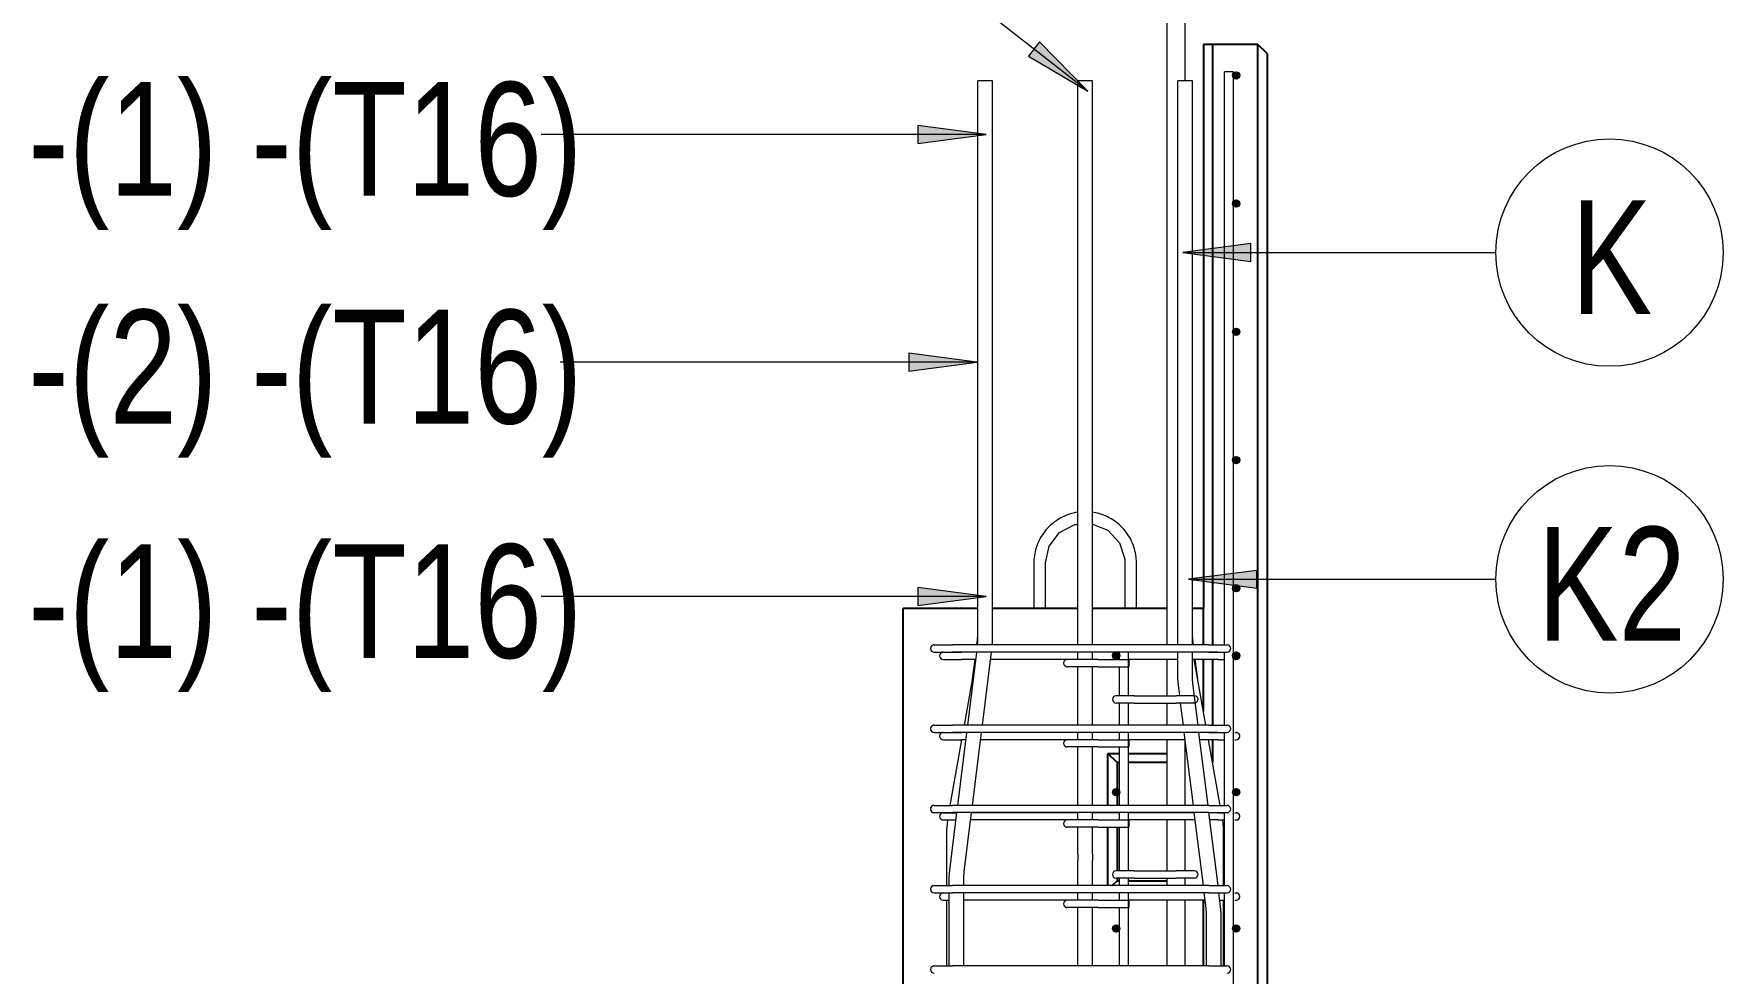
# Model space of a CAD drawing. Header units: millimetres. Extents: x -8986 to 3673, y -4076 to 6166.
# Drawn here: x -108 to 1749, y 2639 to 3672 of the extents above; entities that cross this region are included whole.
import ezdxf

# ---------------------------------------------------------------- set-up
doc = ezdxf.new("R2010")
doc.units = ezdxf.units.MM
for name, color, linetype, lineweight in [('A-GENM', 13, 'Continuous', 18), ('A-WALL', 113, 'Continuous', 25), ('S-RBAR', 171, 'Continuous', 18), ('S-RBAR-IDEN', 171, 'Continuous', 9)]:
    doc.layers.add(name, color=color, linetype=linetype, lineweight=lineweight)
doc.styles.add('Nirmala UI Semilight', font='NirmalaS.ttf', dxfattribs={"width": 0.8, "height": 125})

# ---------------------------------------------------------------- blocks, each defined once
blk = doc.blocks.new('12_7Ø_ Lifting Insert_COLUMN - 12_9Ø Lifting insert-V6-Elevation Right 1')
at = {"layer": 'A-GENM'}
for p, q in [((20208.2, 3090), (20208.2, 3040)), ((20220.9, 3040), (20220.9, 3090)), ((20308.2, 3090), (20308.2, 3040)), ((20320.9, 3040), (20320.9, 3090))]:
    blk.add_line(p, q, dxfattribs=at)
at = {"layer": 'A-GENM', "flags": 128}
for points in [[(20256.2, 3145.7), (20254, 3145.3), (20251.8, 3144.9), (20249.6, 3144.3), (20247.4, 3143.7), (20245.3, 3142.9), (20243.2, 3142.1), (20241.1, 3141.2), (20239.1, 3140.3), (20237.1, 3139.2), (20235.2, 3138.1), (20233.3, 3136.8), (20231.4, 3135.6), (20229.6, 3134.2), (20227.9, 3132.8), (20226.2, 3131.3), (20224.6, 3129.7), (20223, 3128.1), (20221.5, 3126.4), (20220.1, 3124.6), (20218.8, 3122.8), (20217.5, 3121), (20216.3, 3119), (20215.2, 3117.1), (20214.1, 3115.1), (20213.2, 3113.1), (20212.3, 3111), (20211.5, 3108.9), (20210.8, 3106.7), (20210.1, 3104.6), (20209.6, 3102.4), (20209.1, 3100.2), (20208.8, 3098), (20208.5, 3095.7), (20208.3, 3093.5), (20208.2, 3091.2), (20208.2, 3090)], [(20320.9, 3090), (20320.9, 3092.3), (20320.7, 3094.5), (20320.5, 3096.7), (20320.2, 3099), (20319.8, 3101.2), (20319.3, 3103.4), (20318.7, 3105.6), (20318.1, 3107.7), (20317.3, 3109.9), (20316.5, 3111.9), (20315.6, 3114), (20314.6, 3116), (20313.5, 3118), (20312.3, 3119.9), (20311.1, 3121.8), (20309.8, 3123.7), (20308.4, 3125.4), (20306.9, 3127.2), (20305.4, 3128.8), (20303.8, 3130.4), (20302.2, 3132), (20300.5, 3133.4), (20298.7, 3134.8), (20296.9, 3136.2), (20295, 3137.4), (20293.1, 3138.6), (20291.1, 3139.7), (20289.1, 3140.7), (20287.1, 3141.7), (20285, 3142.5), (20282.9, 3143.3), (20280.7, 3144), (20278.6, 3144.6), (20276.4, 3145.1), (20274.1, 3145.5), (20272.6, 3145.8)], [(20220.9, 3090), (20225, 3108.4), (20236.4, 3123.4), (20253.1, 3132.1), (20256.6, 3132.3)], [(20272.6, 3132.8), (20289.4, 3125.9), (20302.2, 3112.1), (20308, 3094.2), (20308.2, 3090)]]:
    blk.add_lwpolyline(points, dxfattribs=at)
blk = doc.blocks.new('M_Rebar Tag_rfa MARK - ARROW-794226-Elevation Right 1')
at = {"layer": 'S-RBAR-IDEN'}
blk.add_circle((20841, 4222), 125, dxfattribs=at)

msp = doc.modelspace()

# ---------------------------------------------------------------- hatches: boundary and pattern name
at = {"layer": 'S-RBAR'}
h = msp.add_hatch(color=256, dxfattribs=at)
edge = h.paths.add_edge_path()
edge.add_arc((1213.97995, 3626), 4, 0, 360)
for points in [[(1213.97995, 3622), (1217.97995, 3626), (1213.97995, 3630), (1209.97995, 3626)], [(1213.97995, 3481.03296), (1217.97995, 3485.03296), (1213.97995, 3489.03296), (1209.97995, 3485.03296)], [(1213.97995, 3340.06591), (1217.97995, 3344.06591), (1213.97995, 3348.06591), (1209.97995, 3344.06591)], [(1213.97995, 3199.09887), (1217.97995, 3203.09887), (1213.97995, 3207.09887), (1209.97995, 3203.09887)], [(1213.97995, 3058.13183), (1217.97995, 3062.13183), (1213.97995, 3066.13183), (1209.97995, 3062.13183)], [(1081.97995, 2984), (1085.97995, 2988), (1081.97995, 2992), (1077.97995, 2988)], [(1213.97995, 2984), (1217.97995, 2988), (1213.97995, 2992), (1209.97995, 2988), (1211.8256, 2986.15435)], [(1081.97995, 2834.03448), (1085.97995, 2838.03448), (1081.97995, 2842.03448), (1077.97995, 2838.03448)], [(1213.97995, 2834.03448), (1217.97995, 2838.03448), (1213.97995, 2842.03448), (1209.97995, 2838.03448), (1211.8256, 2836.18883)], [(1081.97995, 2684.06897), (1085.97995, 2688.06897), (1081.97995, 2692.06897), (1077.97995, 2688.06897)], [(1213.97995, 2684.06897), (1217.97995, 2688.06897), (1213.97995, 2692.06897), (1209.97995, 2688.06897)]]:
    msp.add_hatch(color=256, dxfattribs=at).paths.add_polyline_path(points)
h = msp.add_hatch(color=256, dxfattribs=at)
edge = h.paths.add_edge_path()
edge.add_arc((1213.97995, 3485.03296), 4, 0, 360)
h = msp.add_hatch(color=256, dxfattribs=at)
edge = h.paths.add_edge_path()
edge.add_arc((1213.97995, 3344.06591), 4, 0, 360)
h = msp.add_hatch(color=256, dxfattribs=at)
edge = h.paths.add_edge_path()
edge.add_arc((1213.97995, 3203.09887), 4, 0, 360)
h = msp.add_hatch(color=256, dxfattribs=at)
edge = h.paths.add_edge_path()
edge.add_arc((1213.97995, 3062.13183), 4, 0, 360)
h = msp.add_hatch(color=256, dxfattribs=at)
edge = h.paths.add_edge_path()
edge.add_arc((1081.97995, 2988), 4, 0, 360)
h = msp.add_hatch(color=256, dxfattribs=at)
edge = h.paths.add_edge_path()
edge.add_arc((1213.97995, 2988), 4, 0, 360)
h = msp.add_hatch(color=256, dxfattribs=at)
edge = h.paths.add_edge_path()
edge.add_arc((1081.97995, 2838.03448), 4, 0, 360)
h = msp.add_hatch(color=256, dxfattribs=at)
edge = h.paths.add_edge_path()
edge.add_arc((1213.97995, 2838.03448), 4, 0, 360)
h = msp.add_hatch(color=256, dxfattribs=at)
edge = h.paths.add_edge_path()
edge.add_arc((1081.97995, 2688.06897), 4, 0, 360)
h = msp.add_hatch(color=256, dxfattribs=at)
edge = h.paths.add_edge_path()
edge.add_arc((1213.97995, 2688.06897), 4, 0, 360)
at = {"layer": 'S-RBAR-IDEN'}
for points in [[(1050.77818, 3608.73576), (997.81195, 3662.74569), (985.63793, 3647.19668)], [(939.0167, 3560.99457), (864.0167, 3570.8685), (864.0167, 3551.12063)], [(1155.20068, 3431.1508), (1230.20068, 3421.27687), (1230.20068, 3441.02474)], [(929.00433, 3310.68516), (854.00433, 3320.5591), (854.00433, 3300.81123)], [(1161.73049, 3072.01122), (1236.73049, 3062.13729), (1236.73049, 3081.88516)], [(939.0167, 3052.97786), (864.0167, 3062.8518), (864.0167, 3043.10392)]]:
    msp.add_hatch(color=256, dxfattribs=at).paths.add_polyline_path(points)

# ---------------------------------------------------------------- linework, layer by layer
at = {"layer": 'A-WALL'}
for p, q in [((1237.97737, 3660), (1177.97995, 3660)), ((1177.97995, 3660), (1177.97995, 3040)), ((1187.97995, 3660), (1187.97995, 3000)), ((1237.97737, -1395), (1237.97737, 3660)), ((1247.97995, 3650), (1237.97823, 3660.00172)), ((1247.97995, 3650), (1247.97995, -1395)), ((847.97995, -383.75), (847.97995, 3040)), ((929.97995, 3040), (847.97995, 3040)), ((1039.97995, 3040), (945.97995, 3040)), ((1137.97995, 3040), (1055.97995, 3040)), ((1177.97995, 3040), (1165.97995, 3040)), ((1177.97995, 3000), (1177.97995, 3040)), ((1177.97995, 2926.97346), (1177.97995, 2983.93359)), ((1187.97995, 2983.93359), (1187.97995, 2911.75)), ((1073.06285, 2823.5), (1073.06285, 2880.40733)), ((1073.06285, 2880.40733), (1085.78092, 2880.40733)), ((1082.97995, 2870.49023), (1073.06285, 2880.40733)), ((1095.78092, 2880.40733), (1137.97995, 2880.40733)), ((1187.97995, 2895.68359), (1187.97995, 2870.26064)), ((1082.97995, 2870.49023), (1082.97995, 2823.5)), ((1085.78092, 2870.49023), (1082.97995, 2870.49023)), ((1137.97995, 2870.49023), (1095.78092, 2870.49023)), ((1073.06285, 2735.25), (1073.06285, 2799.43359)), ((1082.97995, 2799.43359), (1082.97995, 2751.5)), ((1077.73972, 2735.25), (1082.97995, 2740.49023)), ((1082.97995, 2743.5), (1082.97995, 2740.49023)), ((1082.97995, 2740.49023), (1085.78092, 2740.49023)), ((1095.78092, 2740.49023), (1137.97995, 2740.49023)), ((1177.97995, 2647), (1177.97995, 2719.18359))]:
    msp.add_line(p, q, dxfattribs=at)
at = {"layer": 'S-RBAR'}
for p, q in [((1137.97995, 3000), (1137.97995, 4720)), ((1157.97995, 3620), (1157.97995, 4720)), ((1210.97995, 3630), (1200.97995, 3630)), ((1200.97995, 3000), (1200.97995, 3630)), ((1213.97995, 3630), (1209.97995, 3626)), ((1209.97995, 3626), (1213.97995, 3622)), ((1210.97995, 2177.93359), (1210.97995, 3630)), ((1217.97995, 3626), (1213.97995, 3630)), ((1213.97995, 3622), (1217.97995, 3626)), ((945.97995, 3620), (929.97995, 3620)), ((929.97995, 3003.21528), (929.97995, 3620)), ((945.97995, 3003.21528), (945.97995, 3620)), ((1055.97995, 3620), (1039.97995, 3620)), ((1039.97995, 3000), (1039.97995, 3620)), ((1055.97995, 3000), (1055.97995, 3620)), ((1165.97995, 3620), (1149.97995, 3620)), ((1149.97995, 3000), (1149.97995, 3620)), ((1165.97995, 3000), (1165.97995, 3620)), ((1213.97995, 3489.03296), (1209.97995, 3485.03296)), ((1209.97995, 3485.03296), (1213.97995, 3481.03296)), ((1217.97995, 3485.03296), (1213.97995, 3489.03296)), ((1213.97995, 3481.03296), (1217.97995, 3485.03296)), ((1213.97995, 3348.06591), (1209.97995, 3344.06591)), ((1209.97995, 3344.06591), (1213.97995, 3340.06591)), ((1217.97995, 3344.06591), (1213.97995, 3348.06591)), ((1213.97995, 3340.06591), (1217.97995, 3344.06591)), ((1213.97995, 3207.09887), (1209.97995, 3203.09887)), ((1209.97995, 3203.09887), (1213.97995, 3199.09887)), ((1217.97995, 3203.09887), (1213.97995, 3207.09887)), ((1213.97995, 3199.09887), (1217.97995, 3203.09887)), ((1213.97995, 3066.13183), (1209.97995, 3062.13183)), ((1217.97995, 3062.13183), (1213.97995, 3066.13183)), ((1209.97995, 3062.13183), (1213.97995, 3058.13183)), ((1213.97995, 3058.13183), (1217.97995, 3062.13183)), ((929.61172, 3005.50095), (929.97851, 3011.08246)), ((929.97851, 3011.08246), (929.97995, 3011.45708)), ((1165.9814, 3011.08246), (1165.97995, 3011.45708)), ((1166.34819, 3005.50095), (1165.9814, 3011.08246)), ((881.97995, 3000), (901.97995, 3000)), ((881.97995, 2992), (901.97995, 2992)), ((891.97995, 2991.93359), (897.83782, 2991.93359)), ((891.97995, 2991.93359), (897.83782, 2991.93359)), ((897.83782, 2991.93359), (911.97995, 2991.93359)), ((1183.97995, 3000), (901.97995, 3000)), ((1183.97995, 2992), (901.97995, 2992)), ((928.88476, 2991.93359), (911.97995, 2991.93359)), ((918.95027, 2911.75), (928.88476, 2991.42868)), ((928.92585, 3000), (929.61172, 3005.50095)), ((929.79183, 3000), (929.97851, 3002.84066)), ((929.97851, 3002.84066), (929.97995, 3003.21528)), ((935.07415, 2911.75), (945.07988, 2992)), ((1039.97995, 2991.93359), (945.0716, 2991.93359)), ((945.78095, 3000), (945.97995, 3003.21528)), ((945.97995, 3000), (945.97995, 3003.21528)), ((1039.97995, 2983.93359), (1039.97995, 2992)), ((1055.97995, 2983.93359), (1055.97995, 2992)), ((1085.78092, 2991.93359), (1055.97995, 2991.93359)), ((1081.97995, 2992), (1077.97995, 2988)), ((1085.97995, 2988), (1081.97995, 2992)), ((1085.78092, 2983.93359), (1085.78092, 2992)), ((1095.78092, 2944), (1095.78092, 2992)), ((1149.97995, 2991.93359), (1095.78092, 2991.93359)), ((1149.97995, 2963.49947), (1149.97995, 2992)), ((1165.97995, 2963.49947), (1165.97995, 2992)), ((1193.97995, 2991.93359), (1165.97995, 2991.93359)), ((1167.03406, 3000), (1166.34819, 3005.50095)), ((1183.97995, 3000), (1203.97995, 3000)), ((1183.97995, 2992), (1203.97995, 2992)), ((1193.97995, 2991.93359), (1201.56063, 2991.93359)), ((1200.97995, 2911.75), (1200.97995, 2992)), ((1213.97995, 2992), (1209.97995, 2988)), ((1212.38378, 2991.93359), (1213.97995, 2991.93359)), ((1217.97995, 2988), (1213.97995, 2992)), ((891.97995, 2983.93359), (911.97995, 2983.93359)), ((891.97995, 2983.93359), (911.97995, 2983.93359)), ((927.95026, 2983.93359), (911.97995, 2983.93359)), ((915.29565, 2911.75), (927.7733, 2982.5143)), ((924.26484, 2962.61683), (926.92266, 2983.93359)), ((943.60038, 2980.13381), (944.27039, 2983.93359)), ((1028.27411, 2983.93359), (944.07415, 2983.93359)), ((1062.41624, 2983.93359), (1028.27411, 2983.93359)), ((1062.41624, 2975.93359), (1028.27411, 2975.93359)), ((1039.97995, 2964.78959), (1039.97995, 2975.93359)), ((1055.97995, 2964.78959), (1055.97995, 2975.93359)), ((1062.41624, 2983.93359), (1095.68829, 2983.93359)), ((1062.41624, 2975.93359), (1095.68829, 2975.93359)), ((1077.97995, 2988), (1081.97995, 2984)), ((1081.97995, 2984), (1085.97995, 2988)), ((1085.78092, 2944), (1085.78092, 2975.93359)), ((1149.97995, 2983.93359), (1096.35737, 2983.93359)), ((1096.35737, 2975.93359), (1096.35737, 2983.93359)), ((1137.97995, 2944), (1137.97995, 2983.93359)), ((1193.97995, 2983.93359), (1165.97995, 2983.93359)), ((1180.66426, 2911.75), (1167.93634, 2983.93359)), ((1171.69506, 2962.61683), (1169.03725, 2983.93359)), ((1193.97995, 2983.93359), (1201.56063, 2983.93359)), ((1209.97995, 2988), (1211.8256, 2986.15435)), ((1211.8256, 2986.15435), (1213.97995, 2984)), ((1212.38378, 2983.93359), (1213.97995, 2983.93359)), ((1213.97995, 2984), (1217.97995, 2988)), ((1039.97995, 2957.84366), (1039.97995, 2964.78959)), ((1039.97995, 2911.75), (1039.97995, 2957.84366)), ((1055.97995, 2957.84366), (1055.97995, 2964.78959)), ((1055.97995, 2911.75), (1055.97995, 2957.84366)), ((1150.22554, 2959.53161), (1149.97995, 2963.49947)), ((1150.47112, 2955.56375), (1150.22554, 2959.53161)), ((1151.91291, 2944), (1150.47112, 2955.56375)), ((1165.9814, 2963.12485), (1165.97995, 2963.49947)), ((1166.34819, 2957.54333), (1165.9814, 2963.12485)), ((1172.05779, 2911.75), (1166.34819, 2957.54333)), ((1101.91549, 2944), (1081.91549, 2944)), ((1101.91549, 2936), (1081.91549, 2936)), ((1085.78092, 2911.75), (1085.78092, 2936)), ((1095.78092, 2911.75), (1095.78092, 2936)), ((1101.91549, 2944), (1148.04402, 2944)), ((1101.91549, 2936), (1148.04402, 2936)), ((1137.97995, 2911.75), (1137.97995, 2936)), ((1168.04402, 2944), (1148.04402, 2944)), ((1168.04402, 2936), (1148.04402, 2936)), ((1155.93391, 2911.75), (1152.91037, 2936)), ((881.97995, 2911.75), (901.97995, 2911.75)), ((881.97995, 2903.75), (901.97995, 2903.75)), ((891.97995, 2903.68359), (897.83782, 2903.68359)), ((891.97995, 2903.68359), (897.83782, 2903.68359)), ((897.83782, 2903.68359), (911.97995, 2903.68359)), ((1183.97995, 2911.75), (901.97995, 2911.75)), ((1183.97995, 2903.75), (901.97995, 2903.75)), ((907.94708, 2823.5), (917.95281, 2903.75)), ((917.94453, 2903.68359), (911.97995, 2903.68359)), ((924.07096, 2823.5), (934.0767, 2903.75)), ((1039.97995, 2903.68359), (934.06842, 2903.68359)), ((1039.97995, 2895.68359), (1039.97995, 2903.75)), ((1055.97995, 2895.68359), (1055.97995, 2903.75)), ((1085.78092, 2903.68359), (1055.97995, 2903.68359)), ((1085.78092, 2895.68359), (1085.78092, 2903.75)), ((1095.78092, 2823.5), (1095.78092, 2903.75)), ((1156.93964, 2903.68359), (1095.78092, 2903.68359)), ((1166.93709, 2823.5), (1156.93136, 2903.75)), ((1183.06098, 2823.5), (1173.05525, 2903.75)), ((1193.97995, 2903.68359), (1173.06353, 2903.68359)), ((1183.97995, 2911.75), (1203.97995, 2911.75)), ((1183.97995, 2903.75), (1203.97995, 2903.75)), ((1193.97995, 2903.68359), (1201.56063, 2903.68359)), ((1200.97995, 2823.5), (1200.97995, 2903.75)), ((1212.38378, 2903.68359), (1213.97995, 2903.68359)), ((891.97995, 2895.68359), (911.97995, 2895.68359)), ((891.97995, 2895.68359), (911.97995, 2895.68359)), ((899.73479, 2823.5), (912.4627, 2895.68359)), ((916.94707, 2895.68359), (911.97995, 2895.68359)), ((1028.27411, 2895.68359), (933.07096, 2895.68359)), ((1062.41624, 2895.68359), (1028.27411, 2895.68359)), ((1062.41624, 2887.68359), (1028.27411, 2887.68359)), ((1039.97995, 2823.5), (1039.97995, 2887.68359)), ((1055.97995, 2823.5), (1055.97995, 2887.68359)), ((1062.41624, 2895.68359), (1095.68829, 2895.68359)), ((1062.41624, 2887.68359), (1095.68829, 2887.68359)), ((1085.78092, 2823.5), (1085.78092, 2887.68359)), ((1157.9371, 2895.68359), (1096.35737, 2895.68359)), ((1096.35737, 2887.68359), (1096.35737, 2895.68359)), ((1137.97995, 2823.5), (1137.97995, 2895.68359)), ((1157.97995, 2823.5), (1157.97995, 2895.33989)), ((1193.97995, 2895.68359), (1174.06098, 2895.68359)), ((1196.22512, 2823.5), (1183.4972, 2895.68359)), ((1193.97995, 2895.68359), (1201.56063, 2895.68359)), ((1212.38378, 2895.68359), (1213.97995, 2895.68359)), ((1081.97995, 2842.03448), (1077.97995, 2838.03448)), ((1085.97995, 2838.03448), (1081.97995, 2842.03448)), ((1213.97995, 2842.03448), (1209.97995, 2838.03448)), ((1217.97995, 2838.03448), (1213.97995, 2842.03448)), ((881.97995, 2823.5), (901.97995, 2823.5)), ((1183.97995, 2823.5), (901.97995, 2823.5)), ((1077.97995, 2838.03448), (1081.97995, 2834.03448)), ((1081.97995, 2834.03448), (1085.97995, 2838.03448)), ((1183.97995, 2823.5), (1203.97995, 2823.5)), ((1209.97995, 2838.03448), (1211.8256, 2836.18883)), ((1211.8256, 2836.18883), (1213.97995, 2834.03448)), ((1213.97995, 2834.03448), (1217.97995, 2838.03448)), ((881.97995, 2815.5), (901.97995, 2815.5)), ((891.97995, 2815.43359), (897.83782, 2815.43359)), ((891.97995, 2815.43359), (897.83782, 2815.43359)), ((891.97995, 2807.43359), (905.40043, 2807.43359)), ((891.97995, 2807.43359), (905.40043, 2807.43359)), ((896.70918, 2806.34092), (896.90185, 2807.43359)), ((897.83782, 2815.43359), (906.86687, 2815.43359)), ((899.07834, 2752.36913), (906.94962, 2815.5)), ((1183.97995, 2815.5), (901.97995, 2815.5)), ((914.95541, 2750.38955), (923.07351, 2815.5)), ((1028.27411, 2807.43359), (922.06777, 2807.43359)), ((1039.97995, 2815.43359), (923.06523, 2815.43359)), ((1062.41624, 2807.43359), (1028.27411, 2807.43359)), ((1039.97995, 2807.43359), (1039.97995, 2815.5)), ((1055.97995, 2807.43359), (1055.97995, 2815.5)), ((1085.78092, 2815.43359), (1055.97995, 2815.43359)), ((1062.41624, 2807.43359), (1095.68829, 2807.43359)), ((1085.78092, 2807.43359), (1085.78092, 2815.5)), ((1095.78092, 2751.5), (1095.78092, 2815.5)), ((1167.94283, 2815.43359), (1095.78092, 2815.43359)), ((1168.94028, 2807.43359), (1096.35737, 2807.43359)), ((1096.35737, 2799.43359), (1096.35737, 2807.43359)), ((1137.97995, 2751.5), (1137.97995, 2807.43359)), ((1157.97995, 2751.5), (1157.97995, 2807.43359)), ((1177.94028, 2735.25), (1167.93455, 2815.5)), ((1183.97995, 2815.5), (1203.97995, 2815.5)), ((1194.06417, 2735.25), (1184.05843, 2815.5)), ((1193.97995, 2815.43359), (1184.06671, 2815.43359)), ((1193.97995, 2807.43359), (1185.06417, 2807.43359)), ((1193.97995, 2815.43359), (1201.56063, 2815.43359)), ((1193.97995, 2807.43359), (1201.56063, 2807.43359)), ((1199.25072, 2806.34092), (1199.05806, 2807.43359)), ((1200.97995, 2735.25), (1200.97995, 2815.5)), ((1212.38378, 2815.43359), (1213.97995, 2815.43359)), ((1212.38378, 2807.43359), (1213.97995, 2807.43359)), ((895.97995, 2735.25), (895.97995, 2798.00581)), ((1062.41624, 2799.43359), (1028.27411, 2799.43359)), ((1039.97995, 2769.95173), (1039.97995, 2799.43359)), ((1055.97995, 2769.95173), (1055.97995, 2799.43359)), ((1062.41624, 2799.43359), (1095.68829, 2799.43359)), ((1085.78092, 2751.5), (1085.78092, 2799.43359)), ((1199.97995, 2735.25), (1199.97995, 2798.00581)), ((1039.97995, 2769.95173), (1039.97995, 2763.00581)), ((1055.97995, 2769.95173), (1055.97995, 2763.00581)), ((898.83276, 2748.40127), (899.07834, 2752.36913)), ((914.58717, 2744.43341), (914.91099, 2750.02158)), ((914.91099, 2750.02158), (914.95541, 2750.38955)), ((1039.97995, 2735.25), (1039.97995, 2763.00581)), ((1055.97995, 2735.25), (1055.97995, 2763.00581)), ((1101.91549, 2751.5), (1081.91549, 2751.5)), ((1101.91549, 2751.5), (1148.04402, 2751.5)), ((1168.04402, 2751.5), (1148.04402, 2751.5)), ((881.97995, 2735.25), (901.97995, 2735.25)), ((898.58717, 2744.43341), (898.83276, 2748.40127)), ((898.58717, 2735.25), (898.58717, 2744.43341)), ((1183.97995, 2735.25), (901.97995, 2735.25)), ((914.58717, 2735.25), (914.58717, 2744.43341)), ((1101.91549, 2743.5), (1081.91549, 2743.5)), ((1085.78092, 2735.25), (1085.78092, 2743.5)), ((1095.78092, 2735.25), (1095.78092, 2743.5)), ((1101.91549, 2743.5), (1148.04402, 2743.5)), ((1137.97995, 2735.25), (1137.97995, 2743.5)), ((1168.04402, 2743.5), (1148.04402, 2743.5)), ((1157.97995, 2735.25), (1157.97995, 2743.5)), ((1183.97995, 2735.25), (1203.97995, 2735.25)), ((881.97995, 2727.25), (901.97995, 2727.25)), ((891.97995, 2727.18359), (897.83782, 2727.18359)), ((891.97995, 2727.18359), (897.83782, 2727.18359)), ((891.97995, 2719.18359), (898.43843, 2719.18359)), ((891.97995, 2719.18359), (898.43843, 2719.18359)), ((895.97995, 2647), (895.97995, 2719.18359)), ((897.83782, 2727.18359), (898.49353, 2727.18359)), ((898.58717, 2647), (898.58717, 2727.25)), ((1183.97995, 2727.25), (901.97995, 2727.25)), ((914.58717, 2647), (914.58717, 2727.25)), ((1039.97995, 2727.18359), (914.58717, 2727.18359)), ((1028.27411, 2719.18359), (914.58717, 2719.18359)), ((1062.41624, 2719.18359), (1028.27411, 2719.18359)), ((1039.97995, 2719.18359), (1039.97995, 2727.25)), ((1055.97995, 2719.18359), (1055.97995, 2727.25)), ((1085.78092, 2727.18359), (1055.97995, 2727.18359)), ((1062.41624, 2719.18359), (1095.68829, 2719.18359)), ((1085.78092, 2719.18359), (1085.78092, 2727.25)), ((1095.78092, 2647), (1095.78092, 2727.25)), ((1178.94602, 2727.18359), (1095.78092, 2727.18359)), ((1179.94347, 2719.18359), (1096.35737, 2719.18359)), ((1096.35737, 2711.18359), (1096.35737, 2719.18359)), ((1137.97995, 2647), (1137.97995, 2719.18359)), ((1157.97995, 2647), (1157.97995, 2719.18359)), ((1181.0045, 2710.67374), (1178.93774, 2727.25)), ((1183.97995, 2727.25), (1203.97995, 2727.25)), ((1196.88156, 2712.65332), (1195.06162, 2727.25)), ((1195.18984, 2727.18359), (1201.56063, 2727.18359)), ((1196.29329, 2719.18359), (1201.56063, 2719.18359)), ((1197.12715, 2708.68546), (1196.88156, 2712.65332)), ((1199.97995, 2647), (1199.97995, 2719.18359)), ((1200.97995, 2647), (1200.97995, 2727.25)), ((1212.38378, 2727.18359), (1213.97995, 2727.18359)), ((1212.38378, 2719.18359), (1213.97995, 2719.18359)), ((1062.41624, 2711.18359), (1028.27411, 2711.18359)), ((1039.97995, 2647), (1039.97995, 2711.18359)), ((1055.97995, 2647), (1055.97995, 2711.18359)), ((1062.41624, 2711.18359), (1095.68829, 2711.18359)), ((1085.78092, 2647), (1085.78092, 2711.18359)), ((1181.04891, 2710.30577), (1181.0045, 2710.67374)), ((1181.37273, 2704.7176), (1181.04891, 2710.30577)), ((1181.37273, 2647), (1181.37273, 2704.7176)), ((1197.37273, 2704.7176), (1197.12715, 2708.68546)), ((1197.37273, 2647), (1197.37273, 2704.7176)), ((1081.97995, 2692.06897), (1077.97995, 2688.06897)), ((1077.97995, 2688.06897), (1081.97995, 2684.06897)), ((1085.97995, 2688.06897), (1081.97995, 2692.06897)), ((1081.97995, 2684.06897), (1085.97995, 2688.06897)), ((1213.97995, 2692.06897), (1209.97995, 2688.06897)), ((1209.97995, 2688.06897), (1213.97995, 2684.06897)), ((1217.97995, 2688.06897), (1213.97995, 2692.06897)), ((1213.97995, 2684.06897), (1217.97995, 2688.06897)), ((881.97995, 2647), (901.97995, 2647)), ((1183.97995, 2647), (901.97995, 2647)), ((1183.97995, 2647), (1203.97995, 2647))]:
    msp.add_line(p, q, dxfattribs=at)
for centre in [(1213.97995, 3626), (1213.97995, 3485.03296), (1213.97995, 3344.06591), (1213.97995, 3203.09887), (1213.97995, 3062.13183), (1081.97995, 2988), (1213.97995, 2988), (1081.97995, 2838.03448), (1213.97995, 2838.03448), (1081.97995, 2688.06897), (1213.97995, 2688.06897)]:
    msp.add_circle(centre, 4, dxfattribs=at)
for centre, radius, start, end in [((881.97995, 2996), 4, 90, 270), ((881.97995, 2996), 4, 122.03570238, 165), ((881.97995, 2996), 4, 122.03570238, 165), ((881.97995, 2996), 4, 195, 240), ((881.97995, 2996), 4, 195, 240), ((881.97995, 2996), 4, 90, 105), ((881.97995, 2996), 4, 90, 105), ((891.97995, 2987.93359), 4, 90, 270), ((891.97995, 2987.93359), 4, 90, 270), ((891.97995, 2987.93359), 4, 120, 165), ((891.97995, 2987.93359), 4, 90, 105), ((1203.97995, 2996), 4, 270, 90), ((1213.97995, 2987.93359), 4, 75, 90), ((1213.97995, 2987.93359), 4, 270, 90), ((1213.97995, 2987.93359), 4, 15, 60), ((891.97995, 2987.93359), 4, 195, 240), ((1028.27411, 2979.93359), 4, 90, 270), ((1028.27411, 2979.93359), 4, 120, 165), ((1028.27411, 2979.93359), 4, 195, 240), ((1028.27411, 2979.93359), 4, 255, 270), ((1213.97995, 2987.93359), 4, 300, 345), ((1081.91549, 2940), 4, 90, 270), ((1168.04402, 2940), 4, 270, 90), ((881.97995, 2907.75), 4, 90, 270), ((881.97995, 2907.75), 4, 120, 165), ((881.97995, 2907.75), 4, 120, 165), ((881.97995, 2907.75), 4, 195, 240), ((881.97995, 2907.75), 4, 195, 240), ((881.97995, 2907.75), 4, 90, 105), ((881.97995, 2907.75), 4, 90, 105), ((891.97995, 2899.68359), 4, 90, 270), ((891.97995, 2899.68359), 4, 90, 270), ((891.97995, 2899.68359), 4, 120, 165), ((891.97995, 2899.68359), 4, 195, 240), ((891.97995, 2899.68359), 4, 90, 105), ((1203.97995, 2907.75), 4, 270, 90), ((1213.97995, 2899.68359), 4, 75, 90), ((1213.97995, 2899.68359), 4, 270, 90), ((1213.97995, 2899.68359), 4, 15, 60), ((1213.97995, 2899.68359), 4, 300, 345), ((1028.27411, 2891.68359), 4, 90, 270), ((1028.27411, 2891.68359), 4, 120, 165), ((1028.27411, 2891.68359), 4, 195, 240), ((1028.27411, 2891.68359), 4, 255, 270), ((881.97995, 2819.5), 4, 90, 270), ((881.97995, 2819.5), 4, 90, 105), ((881.97995, 2819.5), 4, 90, 105), ((1203.97995, 2819.5), 4, 270, 90), ((881.97995, 2819.5), 4, 120, 165), ((881.97995, 2819.5), 4, 120, 165), ((881.97995, 2819.5), 4, 195, 240), ((881.97995, 2819.5), 4, 195, 240), ((891.97995, 2811.43359), 4, 90, 270), ((891.97995, 2811.43359), 4, 90, 270), ((891.97995, 2811.43359), 4, 120, 165), ((891.97995, 2811.43359), 4, 195, 234.68270523), ((891.97995, 2811.43359), 4, 90, 105), ((943.97995, 2798.00581), 48, 170, 180), ((1028.27411, 2803.43359), 4, 90, 270), ((1028.27411, 2803.43359), 4, 120, 165), ((1151.97995, 2798.00581), 48, 360, 10), ((1213.97995, 2811.43359), 4, 75, 90), ((1213.97995, 2811.43359), 4, 270, 90), ((1213.97995, 2811.43359), 4, 15, 60), ((1213.97995, 2811.43359), 4, 305.31729477, 345), ((1028.27411, 2803.43359), 4, 195, 240), ((1028.27411, 2803.43359), 4, 255, 270), ((1081.91549, 2747.5), 4, 90, 270), ((1168.04402, 2747.5), 4, 270, 90), ((881.97995, 2731.25), 4, 90, 270), ((881.97995, 2731.25), 4, 120, 165), ((881.97995, 2731.25), 4, 120, 165), ((881.97995, 2731.25), 4, 90, 105), ((881.97995, 2731.25), 4, 90, 105), ((1203.97995, 2731.25), 4, 270, 90), ((881.97995, 2731.25), 4, 195, 240), ((881.97995, 2731.25), 4, 195, 240), ((891.97995, 2723.18359), 4, 90, 270), ((891.97995, 2723.18359), 4, 90, 270), ((891.97995, 2723.18359), 4, 120, 165), ((891.97995, 2723.18359), 4, 195, 240), ((891.97995, 2723.18359), 4, 90, 105), ((1028.27411, 2715.18359), 4, 90, 270), ((1028.27411, 2715.18359), 4, 120, 165), ((1028.27411, 2715.18359), 4, 195, 240), ((1213.97995, 2723.18359), 4, 75, 90), ((1213.97995, 2723.18359), 4, 270, 90), ((1213.97995, 2723.18359), 4, 15, 60), ((1213.97995, 2723.18359), 4, 300, 345), ((1028.27411, 2715.18359), 4, 255, 270), ((881.97995, 2643), 4, 90, 270), ((881.97995, 2643), 4, 120, 165), ((881.97995, 2643), 4, 120, 165), ((881.97995, 2643), 4, 195, 240), ((881.97995, 2643), 4, 195, 240), ((881.97995, 2643), 4, 90, 105), ((881.97995, 2643), 4, 90, 105), ((1203.97995, 2643), 4, 270, 90)]:
    msp.add_arc(centre, radius, start, end, dxfattribs=at)
at = {"layer": 'S-RBAR-IDEN'}
for p, q in [((1050.77818, 3608.73576), (755.18128, 3840.17183)), ((997.81195, 3662.74569), (985.63793, 3647.19668)), ((1050.77818, 3608.73576), (997.81195, 3662.74569)), ((985.63793, 3647.19668), (1050.77818, 3608.73576)), ((939.0167, 3560.99457), (864.0167, 3570.8685)), ((864.0167, 3570.8685), (864.0167, 3551.12063)), ((939.0167, 3560.99457), (449.76626, 3560.99457)), ((864.0167, 3551.12063), (939.0167, 3560.99457)), ((1230.20068, 3441.02474), (1155.20068, 3431.1508)), ((1230.20068, 3421.27687), (1230.20068, 3441.02474)), ((1155.20068, 3431.1508), (1230.20068, 3421.27687)), ((1155.20068, 3431.1508), (1499.43682, 3431.1508)), ((929.00433, 3310.68516), (470.96626, 3310.68516)), ((929.00433, 3310.68516), (854.00433, 3320.5591)), ((854.00433, 3320.5591), (854.00433, 3300.81123)), ((854.00433, 3300.81123), (929.00433, 3310.68516)), ((1236.73049, 3081.88516), (1161.73049, 3072.01122)), ((1161.73049, 3072.01122), (1236.73049, 3062.13729)), ((1161.73049, 3072.01122), (1499.43682, 3072.01122)), ((1236.73049, 3062.13729), (1236.73049, 3081.88516)), ((939.0167, 3052.97786), (449.76626, 3052.97786)), ((939.0167, 3052.97786), (864.0167, 3062.8518)), ((864.0167, 3062.8518), (864.0167, 3043.10392)), ((864.0167, 3043.10392), (939.0167, 3052.97786))]:
    msp.add_line(p, q, dxfattribs=at)

# ---------------------------------------------------------------- block references
at = {"layer": 'A-GENM'}
msp.add_blockref('12_7Ø_ Lifting Insert_COLUMN - 12_9Ø Lifting insert-V6-Elevation Right 1', (-19216.58955, 0), dxfattribs=at)
at = {"layer": 'S-RBAR-IDEN'}
for p in [(-19216.58955, -790.83925), (-19216.58955, -1149.97883)]:
    msp.add_blockref('M_Rebar Tag_rfa MARK - ARROW-794226-Elevation Right 1', p, dxfattribs=at)

# ---------------------------------------------------------------- texts
at = {"layer": 'S-RBAR-IDEN', "char_height": 125, "attachment_point": 1, "style": 'Nirmala UI Semilight'}
for s, insert, width in [('-(1) -(T16)', (-113.83374, 3618.59694), 679.831), ('K', (1582.07536, 3488.75318), 92.99575), ('-(2) -(T16)', (-113.83374, 3368.28754), 705.485), ('K2', (1545.07536, 3129.6136), 182.78475), ('-(1) -(T16)', (-113.83374, 3110.58024), 679.831)]:
    msp.add_mtext(s, dxfattribs=dict(at, insert=insert, width=width))

doc.saveas('drawing.dxf')
